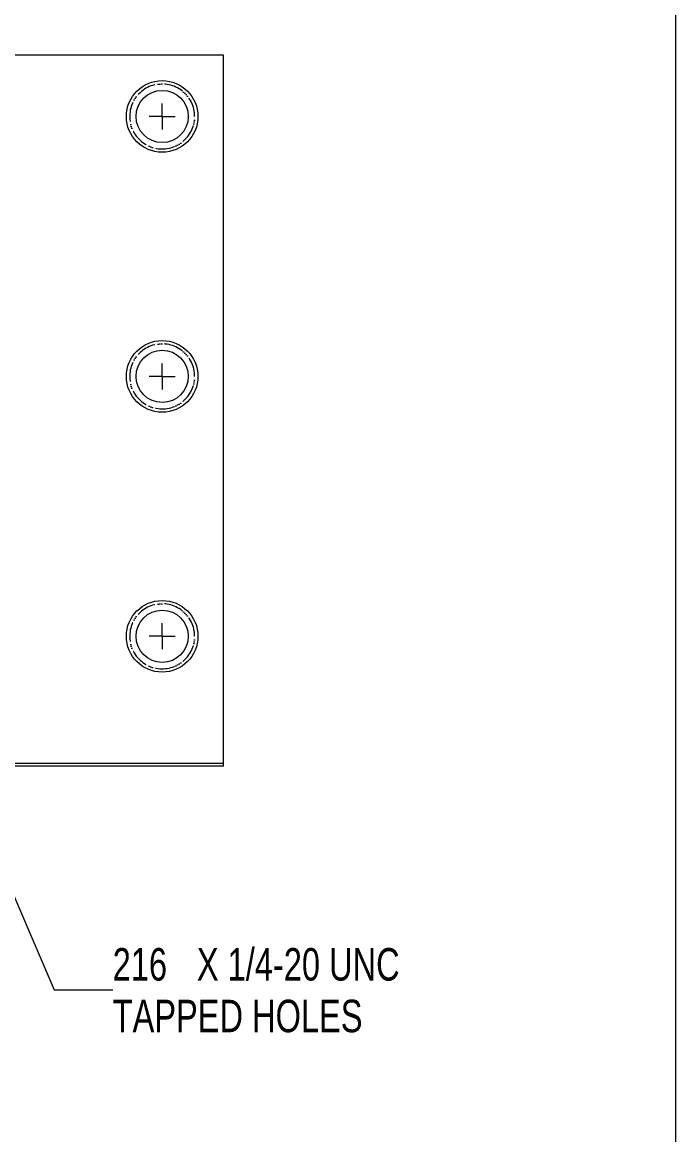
# Model space of a CAD drawing. Header units: millimetres. Extents: x 2 to 278, y 1 to 215.
# Drawn here: x 235.4 to 278, y 39.6 to 112 of the extents above; entities that cross this region are included whole.
import ezdxf

# ---------------------------------------------------------------- set-up
doc = ezdxf.new("R2010")
doc.units = ezdxf.units.MM
doc.linetypes.add('HIDDEN', pattern=[1.905, 1.27, -0.635])
doc.styles.add('SLDTEXTSTYLE0', font='TXT', dxfattribs={"width": 0.75})
doc.dimstyles.new('SLDDIMSTYLE6', dxfattribs={"dimtxt": 2.116667, "dimasz": 3.175, "dimexe": 0, "dimexo": 0.0625, "dimgap": 0.529167, "dimtad": 0, "dimtih": 1, "dimtoh": 1, "dimdec": 6, "dimlfac": 1.5, "dimrnd": 1e-09, "dimzin": 12, "dimdsep": 46, "dimtxsty": 'SLDTEXTSTYLE0', "dimsah": 1, "dimcen": 0, "dimadec": 0, "dimazin": 3, "dimtfac": 1, "dimtdec": 1, "dimtofl": 0, "dimtmove": 0, "dimatfit": 3, "dimfxl": 1, "dimfrac": 2, "dimtolj": 1, "dimtzin": 12, "dimarcsym": 0})

# ---------------------------------------------------------------- blocks, each defined once
blk = doc.blocks.new('_D_14')
at = {"color": 7, "linetype": 'Continuous', "lineweight": 18}
for p, q in [((228.261, 70.476), (237.488, 49)), ((237.488, 49), (241.298, 49))]:
    blk.add_line(p, q, dxfattribs=at)
blk.add_solid([(228.261, 70.476), (229.048, 67.358), (229.981, 67.759)], dxfattribs=at)
at = {"color": 7, "linetype": 'Continuous', "lineweight": 18, "attachment_point": 1, "style": 'SLDTEXTSTYLE0'}
for s, insert, char_height in [('216', (241.298, 51.729), 2.1167), ('X 1/4-20 UNC', (246.783, 51.729), 2.11667), ('TAPPED HOLES', (241.298, 48.365), 2.11667)]:
    blk.add_mtext(s, dxfattribs=dict(at, insert=insert, char_height=char_height))
blk = doc.blocks.new('SW_CENTERMARKSYMBOL_7')
at = {"color": 0, "linetype": 'Continuous', "lineweight": 0}
for p, q in [((-16.933, 33.867), (-16.933, 34.713)), ((0, 33.867), (0, 34.713)), ((16.933, 33.867), (16.933, 34.713)), ((-16.933, 33.867), (-17.78, 33.867)), ((-16.933, 33.867), (-16.933, 33.02)), ((-16.933, 33.867), (-16.087, 33.867)), ((0, 33.867), (-0.847, 33.867)), ((0, 33.867), (0, 33.02)), ((0, 33.867), (0.847, 33.867)), ((16.933, 33.867), (16.087, 33.867)), ((16.933, 33.867), (16.933, 33.02)), ((16.933, 33.867), (17.78, 33.867)), ((-16.933, 16.933), (-16.933, 17.78)), ((0, 16.933), (0, 17.78)), ((16.933, 16.933), (16.933, 17.78)), ((-16.933, 16.933), (-17.78, 16.933)), ((-16.933, 16.933), (-16.933, 16.087)), ((-16.933, 16.933), (-16.087, 16.933)), ((0, 16.933), (-0.847, 16.933)), ((0, 16.933), (0, 16.087)), ((0, 16.933), (0.847, 16.933)), ((16.933, 16.933), (16.087, 16.933)), ((16.933, 16.933), (16.933, 16.087)), ((16.933, 16.933), (17.78, 16.933)), ((-16.933, 0), (-16.933, 0.847)), ((0, 0), (0, 0.847)), ((16.933, 0), (16.933, 0.847)), ((-16.933, 0), (-17.78, 0)), ((-16.933, 0), (-16.933, -0.847)), ((-16.933, 0), (-16.087, 0)), ((0, 0), (-0.847, 0)), ((0, 0), (0, -0.847)), ((0, 0), (0.847, 0)), ((16.933, 0), (16.087, 0)), ((16.933, 0), (16.933, -0.847)), ((16.933, 0), (17.78, 0))]:
    blk.add_line(p, q, dxfattribs=at)

msp = doc.modelspace()

# ---------------------------------------------------------------- linework, layer by layer
at = {"color": 7, "linetype": 'Continuous', "lineweight": 18}
for p, q in [((277.98920685, 0.90316426), (277.98920685, 214.64538)), ((204.18932377, 63.77269907), (248.52266251, 63.77269907)), ((248.52266251, 63.57269568), (204.18932377, 63.57269568)), ((277.98920685, 35.23945084), (277.98920685, 50.03313561))]:
    msp.add_line(p, q, dxfattribs=at)
at = {"color": 7, "linetype": 'Continuous', "lineweight": 18, "flags": 128}
msp.add_lwpolyline([(248.52266251, 63.57269568), (248.52266251, 63.77269907), (248.52266251, 109.90602854), (202.38932311, 109.90602854), (202.18932966, 109.90602854)], dxfattribs=at)
at = {"color": 7, "linetype": 'HIDDEN', "lineweight": 18, "flags": 128}
for points in [[(246.63925171, 105.90603036), (246.63593709, 106.02578106), (246.63593709, 106.02578106), (246.62577449, 106.1451493), (246.62577449, 106.1451493), (246.60887658, 106.26374764), (246.60887658, 106.26374764), (246.58530294, 106.38120356), (246.58530294, 106.38120356), (246.55511319, 106.49713459), (246.55511319, 106.49713459), (246.5184166, 106.61117815), (246.5184166, 106.61117815), (246.47532244, 106.72295672), (246.47532244, 106.72295672), (246.42597973, 106.83212263), (246.42597973, 106.83212263), (246.37053747, 106.93831824), (246.37053747, 106.93831824), (246.30917449, 107.04121076), (246.30917449, 107.04121076), (246.24208946, 107.14046243), (246.24208946, 107.14046243), (246.16950094, 107.23576032), (246.16950094, 107.23576032), (246.0916374, 107.32680145), (246.0916374, 107.32680145), (246.00873728, 107.41329275), (246.00873728, 107.41329275), (245.92108865, 107.49495112), (245.92108865, 107.49495112), (245.82895974, 107.57152322), (245.82895974, 107.57152322), (245.73263863, 107.6427607), (245.73263863, 107.6427607), (245.63244322, 107.70843509), (245.63244322, 107.70843509), (245.5286914, 107.76833279), (245.5286914, 107.76833279), (245.42172093, 107.82226506), (245.42172093, 107.82226506), (245.31186957, 107.87006301), (245.31186957, 107.87006301), (245.19949495, 107.91156772), (245.19949495, 107.91156772), (245.08494476, 107.94664505), (245.08494476, 107.94664505), (244.96859649, 107.97519071), (244.96859649, 107.97519071), (244.85081771, 107.99710535), (244.85081771, 107.99710535), (244.73199585, 108.01231943), (244.73199585, 108.01231943), (244.61249847, 108.02078826), (244.61249847, 108.02078826), (244.49270307, 108.02248699), (244.49270307, 108.02248699), (244.37301695, 108.01740073), (244.37301695, 108.01740073), (244.25380766, 108.00555431), (244.25380766, 108.00555431), (244.1354527, 107.98697753), (244.1354527, 107.98697753), (244.01834944, 107.96173993), (244.01834944, 107.96173993), (243.90285551, 107.92991601), (243.90285551, 107.92991601), (243.78933846, 107.89161009), (243.78933846, 107.89161009), (243.67818573, 107.84694138), (243.67818573, 107.84694138), (243.56972515, 107.79605888), (243.56972515, 107.79605888), (243.46432427, 107.73911658), (243.46432427, 107.73911658), (243.36231092, 107.67630818), (243.36231092, 107.67630818), (243.26402286, 107.60782245), (243.26402286, 107.60782245), (243.16975811, 107.53389282), (243.16975811, 107.53389282), (243.07982464, 107.45474282), (243.07982464, 107.45474282), (242.99452046, 107.3706357), (242.99452046, 107.3706357), (242.91410386, 107.28183471), (242.91410386, 107.28183471), (242.83884306, 107.18862795), (242.83884306, 107.18862795), (242.76897648, 107.09130846), (242.76897648, 107.09130846), (242.70473261, 106.99019912), (242.70473261, 106.99019912), (242.64631012, 106.88561283), (242.64631012, 106.88561283), (242.59389777, 106.77788737), (242.59389777, 106.77788737), (242.5476545, 106.66737043), (242.5476545, 106.66737043), (242.50774919, 106.55441466), (242.50774919, 106.55441466), (242.47429112, 106.43938266), (242.47429112, 106.43938266), (242.44739949, 106.322642), (242.44739949, 106.322642), (242.42715378, 106.20457016), (242.42715378, 106.20457016), (242.41361359, 106.08553472), (242.41361359, 106.08553472), (242.40683853, 105.96592807), (242.40683853, 105.96592807), (242.40683853, 105.84613266), (242.40683853, 105.84613266), (242.41361359, 105.72652601), (242.41361359, 105.72652601), (242.42715378, 105.60749057), (242.42715378, 105.60749057), (242.44739949, 105.48941873), (242.44739949, 105.48941873), (242.47429112, 105.37267807), (242.47429112, 105.37267807), (242.50774919, 105.25764607), (242.50774919, 105.25764607), (242.5476545, 105.1446903), (242.5476545, 105.1446903), (242.59389777, 105.03417336), (242.59389777, 105.03417336), (242.64631012, 104.9264479), (242.64631012, 104.9264479), (242.70473261, 104.82186161), (242.70473261, 104.82186161), (242.76897648, 104.72075227), (242.76897648, 104.72075227), (242.83884306, 104.62343278), (242.83884306, 104.62343278), (242.91410386, 104.53022602), (242.91410386, 104.53022602), (242.99452046, 104.44142503), (242.99452046, 104.44142503), (243.07982464, 104.35731791), (243.07982464, 104.35731791), (243.16975811, 104.27816791), (243.16975811, 104.27816791), (243.26402286, 104.20423828), (243.26402286, 104.20423828), (243.36231092, 104.13575255), (243.36231092, 104.13575255), (243.46432427, 104.07294415), (243.46432427, 104.07294415), (243.56972515, 104.01600185), (243.56972515, 104.01600185), (243.67818573, 103.96511935), (243.67818573, 103.96511935), (243.78933846, 103.92045064), (243.78933846, 103.92045064), (243.90285551, 103.88214472), (243.90285551, 103.88214472), (244.01834944, 103.8503208), (244.01834944, 103.8503208), (244.1354527, 103.8250832), (244.1354527, 103.8250832), (244.25380766, 103.80650642), (244.25380766, 103.80650642), (244.37301695, 103.79466), (244.37301695, 103.79466), (244.49270307, 103.78957374), (244.49270307, 103.78957374), (244.61249847, 103.79127247), (244.61249847, 103.79127247), (244.73199585, 103.7997413), (244.73199585, 103.7997413), (244.85081771, 103.81495538), (244.85081771, 103.81495538), (244.96859649, 103.83687002), (244.96859649, 103.83687002), (245.08494476, 103.86541568), (245.08494476, 103.86541568), (245.19949495, 103.90049301), (245.19949495, 103.90049301), (245.31186957, 103.94199771), (245.31186957, 103.94199771), (245.42172093, 103.98979567), (245.42172093, 103.98979567), (245.5286914, 104.04372794), (245.5286914, 104.04372794), (245.63244322, 104.10362564), (245.63244322, 104.10362564), (245.73263863, 104.16930003), (245.73263863, 104.16930003), (245.82895974, 104.24053751), (245.82895974, 104.24053751), (245.92108865, 104.31710961), (245.92108865, 104.31710961), (246.00873728, 104.39876798), (246.00873728, 104.39876798), (246.0916374, 104.48525928), (246.0916374, 104.48525928), (246.16950094, 104.57630041), (246.16950094, 104.57630041), (246.24208946, 104.6715983), (246.24208946, 104.6715983), (246.30917449, 104.77084997), (246.30917449, 104.77084997), (246.37053747, 104.87374249), (246.37053747, 104.87374249), (246.42597973, 104.9799381), (246.42597973, 104.9799381), (246.47532244, 105.089104), (246.47532244, 105.089104), (246.5184166, 105.20088258), (246.5184166, 105.20088258), (246.55511319, 105.31492614), (246.55511319, 105.31492614), (246.58530294, 105.43085717), (246.58530294, 105.43085717), (246.60887658, 105.54831309), (246.60887658, 105.54831309), (246.62577449, 105.66691143), (246.62577449, 105.66691143), (246.63593709, 105.78627967), (246.63593709, 105.78627967), (246.63932462, 105.90603036)], [(246.63925171, 88.97269848), (246.63593709, 89.09244918), (246.63593709, 89.09244918), (246.62577449, 89.21181244), (246.62577449, 89.21181244), (246.60887658, 89.33041575), (246.60887658, 89.33041575), (246.58530294, 89.44787167), (246.58530294, 89.44787167), (246.55511319, 89.56380271), (246.55511319, 89.56380271), (246.5184166, 89.67784129), (246.5184166, 89.67784129), (246.47532244, 89.78962484), (246.47532244, 89.78962484), (246.42597973, 89.89878578), (246.42597973, 89.89878578), (246.37053747, 90.00498635), (246.37053747, 90.00498635), (246.30917449, 90.1078739), (246.30917449, 90.1078739), (246.24208946, 90.20713054), (246.24208946, 90.20713054), (246.16950094, 90.30242843), (246.16950094, 90.30242843), (246.0916374, 90.39346956), (246.0916374, 90.39346956), (246.00873728, 90.47996087), (246.00873728, 90.47996087), (245.92108865, 90.56161923), (245.92108865, 90.56161923), (245.82895974, 90.63819133), (245.82895974, 90.63819133), (245.73263863, 90.70942881), (245.73263863, 90.70942881), (245.63244322, 90.77509823), (245.63244322, 90.77509823), (245.5286914, 90.8350009), (245.5286914, 90.8350009), (245.42172093, 90.88893317), (245.42172093, 90.88893317), (245.31186957, 90.93673113), (245.31186957, 90.93673113), (245.19949495, 90.97823086), (245.19949495, 90.97823086), (245.08494476, 91.01331316), (245.08494476, 91.01331316), (244.96859649, 91.04185385), (244.96859649, 91.04185385), (244.85081771, 91.06376849), (244.85081771, 91.06376849), (244.73199585, 91.07898755), (244.73199585, 91.07898755), (244.61249847, 91.08745637), (244.61249847, 91.08745637), (244.49270307, 91.08915014), (244.49270307, 91.08915014), (244.37301695, 91.08406884), (244.37301695, 91.08406884), (244.25380766, 91.07221745), (244.25380766, 91.07221745), (244.1354527, 91.05364564), (244.1354527, 91.05364564), (244.01834944, 91.02840804), (244.01834944, 91.02840804), (243.90285551, 90.99658413), (243.90285551, 90.99658413), (243.78933846, 90.95827821), (243.78933846, 90.95827821), (243.67818573, 90.91360949), (243.67818573, 90.91360949), (243.56972515, 90.86272203), (243.56972515, 90.86272203), (243.46432427, 90.80578469), (243.46432427, 90.80578469), (243.36231092, 90.74297133), (243.36231092, 90.74297133), (243.26402286, 90.67449056), (243.26402286, 90.67449056), (243.16975811, 90.60055596), (243.16975811, 90.60055596), (243.07982464, 90.52141093), (243.07982464, 90.52141093), (242.99452046, 90.43729884), (242.99452046, 90.43729884), (242.91410386, 90.34850282), (242.91410386, 90.34850282), (242.83884306, 90.25529109), (242.83884306, 90.25529109), (242.76897648, 90.15797658), (242.76897648, 90.15797658), (242.70473261, 90.05686226), (242.70473261, 90.05686226), (242.64631012, 89.95227598), (242.64631012, 89.95227598), (242.59389777, 89.84455549), (242.59389777, 89.84455549), (242.5476545, 89.73403854), (242.5476545, 89.73403854), (242.50774919, 89.62108277), (242.50774919, 89.62108277), (242.47429112, 89.50605077), (242.47429112, 89.50605077), (242.44739949, 89.38931011), (242.44739949, 89.38931011), (242.42715378, 89.27123331), (242.42715378, 89.27123331), (242.41361359, 89.15220283), (242.41361359, 89.15220283), (242.40683853, 89.03259618), (242.40683853, 89.03259618), (242.40683853, 88.91279581), (242.40683853, 88.91279581), (242.41361359, 88.79318916), (242.41361359, 88.79318916), (242.42715378, 88.67415868), (242.42715378, 88.67415868), (242.44739949, 88.55608188), (242.44739949, 88.55608188), (242.47429112, 88.43934122), (242.47429112, 88.43934122), (242.50774919, 88.32430922), (242.50774919, 88.32430922), (242.5476545, 88.21135345), (242.5476545, 88.21135345), (242.59389777, 88.10084147), (242.59389777, 88.10084147), (242.64631012, 87.99311601), (242.64631012, 87.99311601), (242.70473261, 87.88852973), (242.70473261, 87.88852973), (242.76897648, 87.78741541), (242.76897648, 87.78741541), (242.83884306, 87.6901009), (242.83884306, 87.6901009), (242.91410386, 87.59689413), (242.91410386, 87.59689413), (242.99452046, 87.50809315), (242.99452046, 87.50809315), (243.07982464, 87.42398603), (243.07982464, 87.42398603), (243.16975811, 87.34483602), (243.16975811, 87.34483602), (243.26402286, 87.27090143), (243.26402286, 87.27090143), (243.36231092, 87.20242066), (243.36231092, 87.20242066), (243.46432427, 87.13961227), (243.46432427, 87.13961227), (243.56972515, 87.08266996), (243.56972515, 87.08266996), (243.67818573, 87.03178746), (243.67818573, 87.03178746), (243.78933846, 86.98711875), (243.78933846, 86.98711875), (243.90285551, 86.94881283), (243.90285551, 86.94881283), (244.01834944, 86.91698892), (244.01834944, 86.91698892), (244.1354527, 86.89174635), (244.1354527, 86.89174635), (244.25380766, 86.87317454), (244.25380766, 86.87317454), (244.37301695, 86.86132811), (244.37301695, 86.86132811), (244.49270307, 86.85624185), (244.49270307, 86.85624185), (244.61249847, 86.85793562), (244.61249847, 86.85793562), (244.73199585, 86.86640444), (244.73199585, 86.86640444), (244.85081771, 86.88162349), (244.85081771, 86.88162349), (244.96859649, 86.90353814), (244.96859649, 86.90353814), (245.08494476, 86.93208379), (245.08494476, 86.93208379), (245.19949495, 86.96716113), (245.19949495, 86.96716113), (245.31186957, 87.00866583), (245.31186957, 87.00866583), (245.42172093, 87.05645882), (245.42172093, 87.05645882), (245.5286914, 87.11039606), (245.5286914, 87.11039606), (245.63244322, 87.17029376), (245.63244322, 87.17029376), (245.73263863, 87.23596814), (245.73263863, 87.23596814), (245.82895974, 87.30720066), (245.82895974, 87.30720066), (245.92108865, 87.38377276), (245.92108865, 87.38377276), (246.00873728, 87.46543609), (246.00873728, 87.46543609), (246.0916374, 87.55192243), (246.0916374, 87.55192243), (246.16950094, 87.64296356), (246.16950094, 87.64296356), (246.24208946, 87.73826642), (246.24208946, 87.73826642), (246.30917449, 87.83751808), (246.30917449, 87.83751808), (246.37053747, 87.9404106), (246.37053747, 87.9404106), (246.42597973, 88.04660621), (246.42597973, 88.04660621), (246.47532244, 88.15577212), (246.47532244, 88.15577212), (246.5184166, 88.26755069), (246.5184166, 88.26755069), (246.55511319, 88.38158928), (246.55511319, 88.38158928), (246.58530294, 88.49752528), (246.58530294, 88.49752528), (246.60887658, 88.61497624), (246.60887658, 88.61497624), (246.62577449, 88.73357954), (246.62577449, 88.73357954), (246.63593709, 88.85294778), (246.63593709, 88.85294778), (246.63932462, 88.97269848)], [(246.63925171, 72.03936659), (246.63593709, 72.15911232), (246.63593709, 72.15911232), (246.62577449, 72.27848056), (246.62577449, 72.27848056), (246.60887658, 72.39708387), (246.60887658, 72.39708387), (246.58530294, 72.51453482), (246.58530294, 72.51453482), (246.55511319, 72.63046585), (246.55511319, 72.63046585), (246.5184166, 72.74450941), (246.5184166, 72.74450941), (246.47532244, 72.85628798), (246.47532244, 72.85628798), (246.42597973, 72.96545389), (246.42597973, 72.96545389), (246.37053747, 73.0716495), (246.37053747, 73.0716495), (246.30917449, 73.17453705), (246.30917449, 73.17453705), (246.24208946, 73.27379865), (246.24208946, 73.27379865), (246.16950094, 73.36909655), (246.16950094, 73.36909655), (246.0916374, 73.46013271), (246.0916374, 73.46013271), (246.00873728, 73.54662898), (246.00873728, 73.54662898), (245.92108865, 73.62828734), (245.92108865, 73.62828734), (245.82895974, 73.70485944), (245.82895974, 73.70485944), (245.73263863, 73.77609693), (245.73263863, 73.77609693), (245.63244322, 73.84177131), (245.63244322, 73.84177131), (245.5286914, 73.90166405), (245.5286914, 73.90166405), (245.42172093, 73.95559632), (245.42172093, 73.95559632), (245.31186957, 74.00339924), (245.31186957, 74.00339924), (245.19949495, 74.04490394), (245.19949495, 74.04490394), (245.08494476, 74.07998128), (245.08494476, 74.07998128), (244.96859649, 74.10852197), (244.96859649, 74.10852197), (244.85081771, 74.13043661), (244.85081771, 74.13043661), (244.73199585, 74.14565566), (244.73199585, 74.14565566), (244.61249847, 74.15411952), (244.61249847, 74.15411952), (244.49270307, 74.15581825), (244.49270307, 74.15581825), (244.37301695, 74.15073199), (244.37301695, 74.15073199), (244.25380766, 74.13889053), (244.25380766, 74.13889053), (244.1354527, 74.12031375), (244.1354527, 74.12031375), (244.01834944, 74.09507118), (244.01834944, 74.09507118), (243.90285551, 74.06325224), (243.90285551, 74.06325224), (243.78933846, 74.02494632), (243.78933846, 74.02494632), (243.67818573, 73.98027264), (243.67818573, 73.98027264), (243.56972515, 73.92939014), (243.56972515, 73.92939014), (243.46432427, 73.87244784), (243.46432427, 73.87244784), (243.36231092, 73.80964441), (243.36231092, 73.80964441), (243.26402286, 73.74115867), (243.26402286, 73.74115867), (243.16975811, 73.66722904), (243.16975811, 73.66722904), (243.07982464, 73.58807408), (243.07982464, 73.58807408), (242.99452046, 73.50397192), (242.99452046, 73.50397192), (242.91410386, 73.41517094), (242.91410386, 73.41517094), (242.83884306, 73.32195921), (242.83884306, 73.32195921), (242.76897648, 73.22464469), (242.76897648, 73.22464469), (242.70473261, 73.12353534), (242.70473261, 73.12353534), (242.64631012, 73.01894906), (242.64631012, 73.01894906), (242.59389777, 72.9112236), (242.59389777, 72.9112236), (242.5476545, 72.80070665), (242.5476545, 72.80070665), (242.50774919, 72.68774592), (242.50774919, 72.68774592), (242.47429112, 72.57271889), (242.47429112, 72.57271889), (242.44739949, 72.45597326), (242.44739949, 72.45597326), (242.42715378, 72.33789645), (242.42715378, 72.33789645), (242.41361359, 72.21886598), (242.41361359, 72.21886598), (242.40683853, 72.09925932), (242.40683853, 72.09925932), (242.40683853, 71.97946392), (242.40683853, 71.97946392), (242.41361359, 71.85985727), (242.41361359, 71.85985727), (242.42715378, 71.74082679), (242.42715378, 71.74082679), (242.44739949, 71.62274999), (242.44739949, 71.62274999), (242.47429112, 71.5060143), (242.47429112, 71.5060143), (242.50774919, 71.39097733), (242.50774919, 71.39097733), (242.5476545, 71.27802653), (242.5476545, 71.27802653), (242.59389777, 71.16750958), (242.59389777, 71.16750958), (242.64631012, 71.05978412), (242.64631012, 71.05978412), (242.70473261, 70.95519784), (242.70473261, 70.95519784), (242.76897648, 70.85408849), (242.76897648, 70.85408849), (242.83884306, 70.75676404), (242.83884306, 70.75676404), (242.91410386, 70.66356225), (242.91410386, 70.66356225), (242.99452046, 70.57476126), (242.99452046, 70.57476126), (243.07982464, 70.49064917), (243.07982464, 70.49064917), (243.16975811, 70.41150414), (243.16975811, 70.41150414), (243.26402286, 70.33757451), (243.26402286, 70.33757451), (243.36231092, 70.26908877), (243.36231092, 70.26908877), (243.46432427, 70.20627541), (243.46432427, 70.20627541), (243.56972515, 70.14933311), (243.56972515, 70.14933311), (243.67818573, 70.09845061), (243.67818573, 70.09845061), (243.78933846, 70.05378686), (243.78933846, 70.05378686), (243.90285551, 70.01548094), (243.90285551, 70.01548094), (244.01834944, 69.98365206), (244.01834944, 69.98365206), (244.1354527, 69.9584095), (244.1354527, 69.9584095), (244.25380766, 69.93984265), (244.25380766, 69.93984265), (244.37301695, 69.92799126), (244.37301695, 69.92799126), (244.49270307, 69.922905), (244.49270307, 69.922905), (244.61249847, 69.92460373), (244.61249847, 69.92460373), (244.73199585, 69.93307752), (244.73199585, 69.93307752), (244.85081771, 69.94828664), (244.85081771, 69.94828664), (244.96859649, 69.97020128), (244.96859649, 69.97020128), (245.08494476, 69.99875191), (245.08494476, 69.99875191), (245.19949495, 70.03382924), (245.19949495, 70.03382924), (245.31186957, 70.07533394), (245.31186957, 70.07533394), (245.42172093, 70.12312693), (245.42172093, 70.12312693), (245.5286914, 70.1770592), (245.5286914, 70.1770592), (245.63244322, 70.23696187), (245.63244322, 70.23696187), (245.73263863, 70.30263625), (245.73263863, 70.30263625), (245.82895974, 70.37387374), (245.82895974, 70.37387374), (245.92108865, 70.4504359), (245.92108865, 70.4504359), (246.00873728, 70.5321042), (246.00873728, 70.5321042), (246.0916374, 70.61859054), (246.0916374, 70.61859054), (246.16950094, 70.7096267), (246.16950094, 70.7096267), (246.24208946, 70.80493453), (246.24208946, 70.80493453), (246.30917449, 70.9041862), (246.30917449, 70.9041862), (246.37053747, 71.00707375), (246.37053747, 71.00707375), (246.42597973, 71.11326936), (246.42597973, 71.11326936), (246.47532244, 71.22243526), (246.47532244, 71.22243526), (246.5184166, 71.33421384), (246.5184166, 71.33421384), (246.55511319, 71.44825739), (246.55511319, 71.44825739), (246.58530294, 71.56418843), (246.58530294, 71.56418843), (246.60887658, 71.68164932), (246.60887658, 71.68164932), (246.62577449, 71.80024269), (246.62577449, 71.80024269), (246.63593709, 71.91961093), (246.63593709, 71.91961093), (246.63932462, 72.03936659)]]:
    msp.add_lwpolyline(points, dxfattribs=at)
at = {"color": 7, "linetype": 'Continuous', "lineweight": 18}
for centre, radius in [((244.52266121, 105.90602991), 2.33333469), ((244.52266424, 105.90602893), 1.70179983), ((244.52265799, 88.97269633), 2.33333228), ((244.52266424, 88.97269705), 1.70179983), ((244.52266121, 72.03936614), 2.33333469), ((244.52266224, 72.03936078), 1.70179983)]:
    msp.add_circle(centre, radius, dxfattribs=at)

# ---------------------------------------------------------------- block references
at = {"color": 7, "linetype": 'Continuous', "lineweight": 0}
msp.add_blockref('SW_CENTERMARKSYMBOL_7', (227.58932252, 72.03936659), dxfattribs=at)

# ---------------------------------------------------------------- dimensions: what is measured, and where the dimension line sits
at = {"color": 7, "linetype": 'Continuous', "lineweight": 18}
dim = msp.add_diameter_dim_2p(p1=(226.9175653, 73.60296842), p2=(228.26108784, 70.47575878), text='216 X 1/4-20 UNC\\PTAPPED HOLES', dimstyle='SLDDIMSTYLE6', override={"dimpost": '<>'}, dxfattribs=at)
dim.commit()
dim.dimension.update_dxf_attribs({"geometry": '_D_14', "text_midpoint": (253, 49), "dimtype": 163})

doc.saveas('drawing.dxf')
